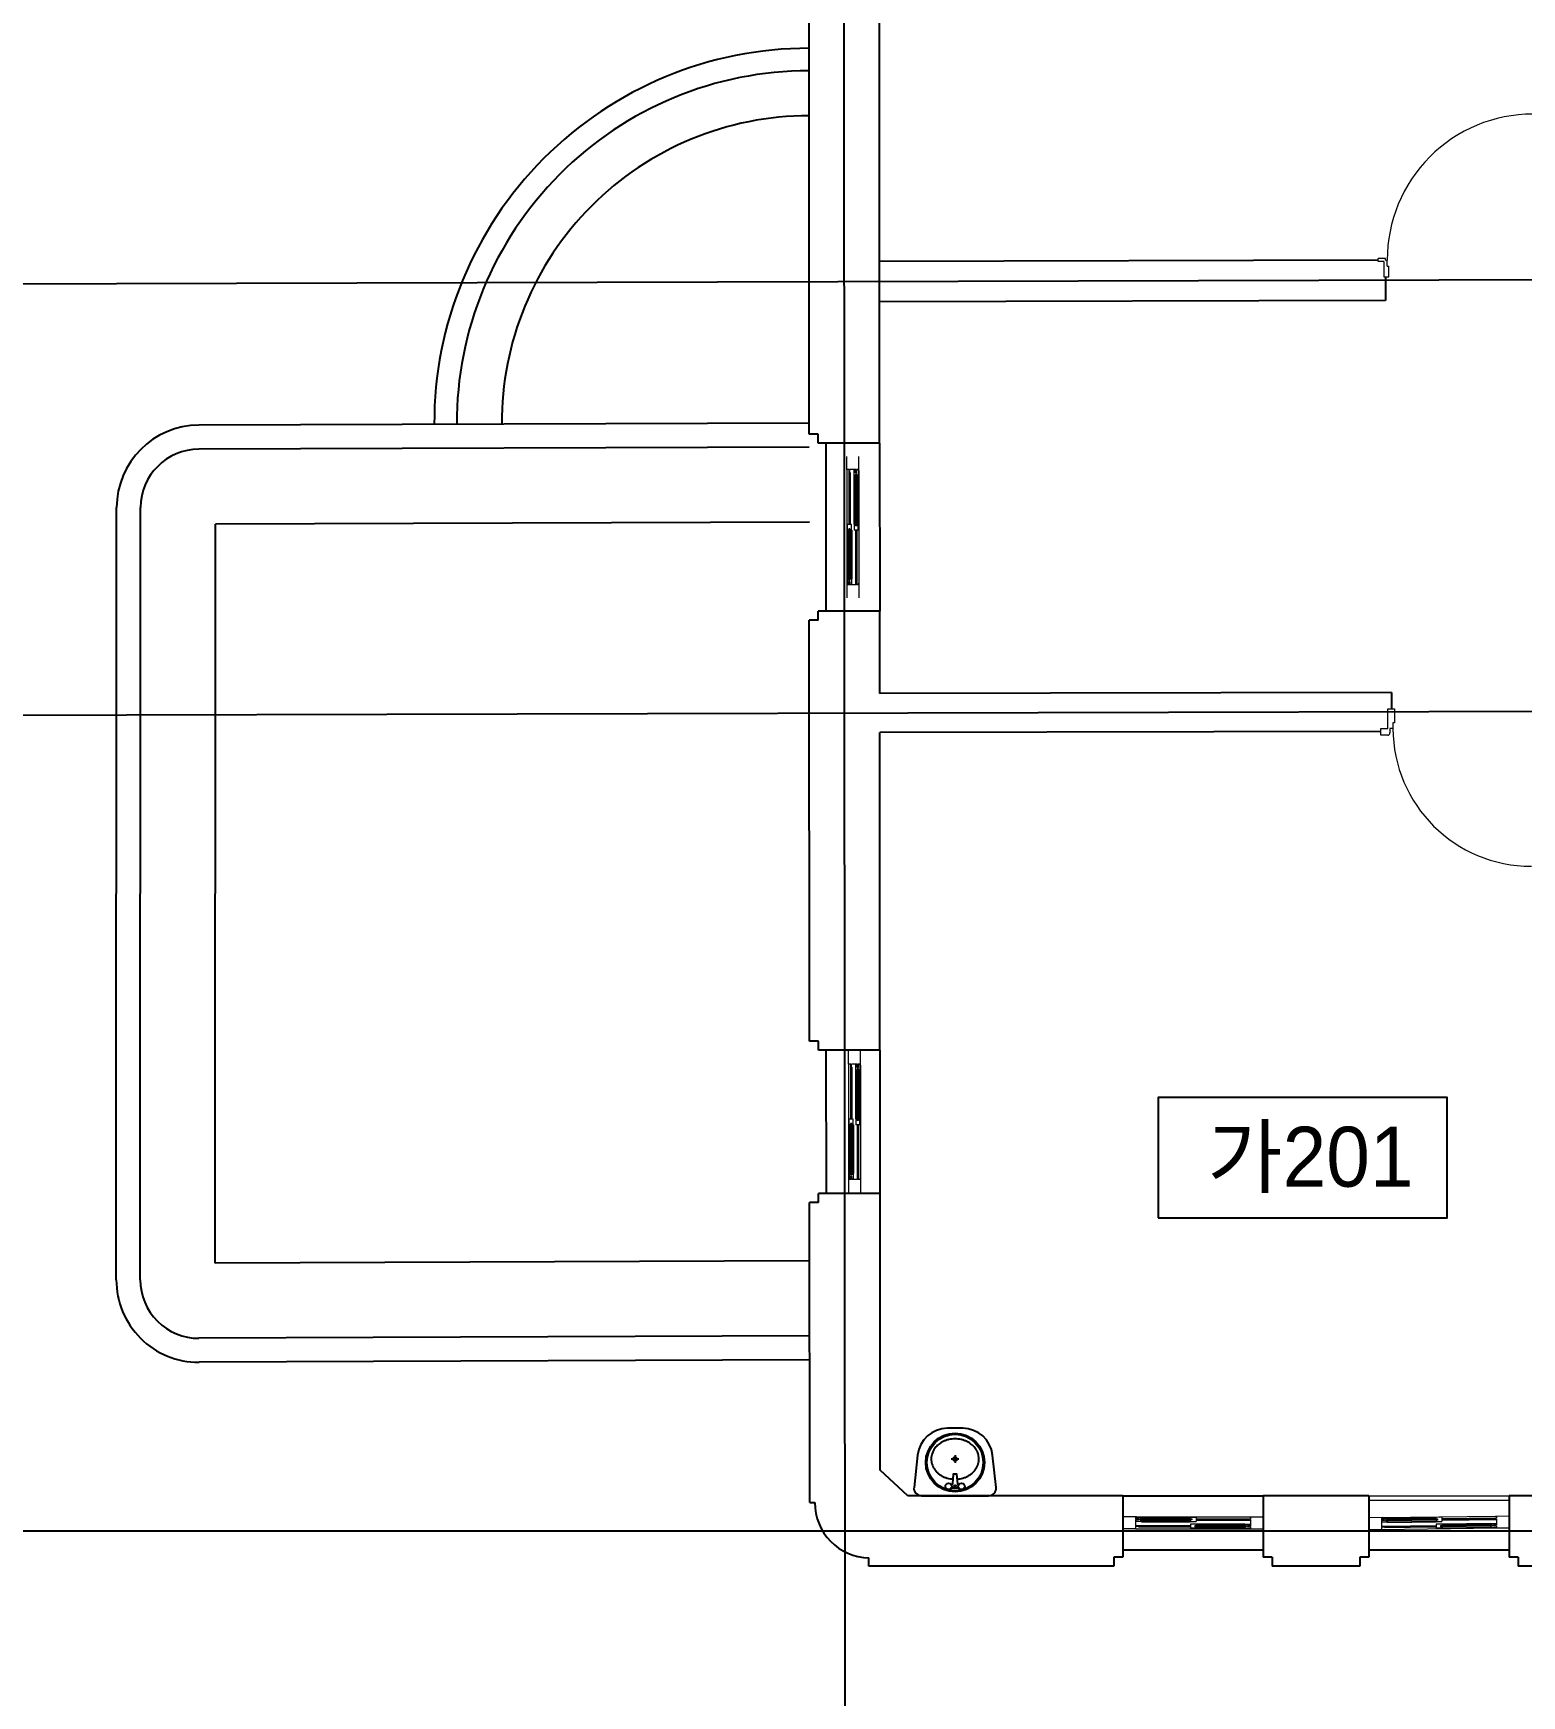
# Model space of a CAD drawing. Header units: millimetres. Extents: x 580267 to 706267, y -57600 to 28800.
# Drawn here: x 601778 to 611712, y -27494 to -16403 of the extents above; entities that cross this region are included whole.
import ezdxf
from ezdxf.enums import TextEntityAlignment as Align

# ---------------------------------------------------------------- set-up
doc = ezdxf.new("R2010")
doc.units = ezdxf.units.MM
doc.header["$LTSCALE"] = 5
doc.layers.add('ELE-1 (벽체 마감)', color=3, linetype='Continuous', lineweight=9)
doc.layers.add('ELE-2 (마감 창호)', color=4, linetype='Continuous', lineweight=9)
for name, color, linetype in [('text', 7, 'Continuous'), ('단면선', 2, 'Continuous'), ('입면', 7, 'Continuous'), ('입면선', 8, 'Continuous'), ('중심선', 1, 'Continuous')]:
    doc.layers.add(name, color=color, linetype=linetype)
doc.styles.get("Standard").update_dxf_attribs({"font": 'Gulim.ttf'})

# ---------------------------------------------------------------- blocks, each defined once
blk = doc.blocks.new('A$C26F80365')
at = {"layer": '입면선'}
for p, q in [((-25, 194), (25, 194)), ((-26, 0), (27, 0)), ((0, -27), (0, 26))]:
    blk.add_line(p, q, dxfattribs=at)
blk.add_lwpolyline([(-51, -205), (51, -205, 0.382162), (250, -27), (274, 189, 0.447008), (224, 245), (-224, 245, 0.447008), (-274, 189), (-250, -27, 0.382162)], format="xyb", close=True, dxfattribs=at)
blk.add_lwpolyline([(-25, 170), (-22, 170, -0.386916), (-18, 166), (-12, 101), (12, 101), (18, 166, -0.386916), (22, 170), (25, 170)], format="xyb", dxfattribs=at)
for centre, radius in [((0, 23), 196), ((0, 23), 188), ((-43, 182), 21.4), ((0, 182), 6.83), ((43, 182), 21.4), ((0, 0), 12.8)]:
    blk.add_circle(centre, radius, dxfattribs=at)
blk.add_rational_spline([(-15, 134), (-270, 114), (-135, -71), (0, -256), (135, -71), (270, 114), (15, 134)], [1, 0.527194519268, 1, 0.527194519268, 1, 0.527194519268, 1], degree=2, knots=[0, 0, 0, 0.333333, 0.333333, 0.666667, 0.666667, 1, 1, 1], dxfattribs=at)

msp = doc.modelspace()

# ---------------------------------------------------------------- linework, layer by layer
at = {"layer": 'ELE-1 (벽체 마감)'}
for p, q in [((610690.4, -26159.7), (611627.1, -26159.7)), ((610690.4, -26159.7), (611627.1, -26159.7)), ((610690.4, -26189.7), (611627.1, -26189.7))]:
    msp.add_line(p, q, dxfattribs=at)
at = {"layer": 'ELE-2 (마감 창호)'}
for p, q in [((610801.4, -17906.2), (610754.4, -17906.3)), ((610754.4, -17926.3), (610754.4, -17906.3)), ((610791.1, -17926.2), (610754.4, -17926.3)), ((610791.1, -17926.2), (610791.4, -18028.2)), ((610801.4, -17916.2), (610801.4, -17906.2)), ((610801.4, -17916.2), (610814.4, -17916.2)), ((610814.4, -17956.2), (610814.4, -17916.2)), ((610814.4, -17956.2), (610824.4, -17956.2)), ((610824.4, -18028.2), (610824.4, -17956.2)), ((610791.4, -18028.2), (610824.4, -18028.2)), ((607207, -19314), (607207, -19227)), ((607287, -19319), (607287, -19227)), ((607207, -19314), (607207, -20081.8)), ((607222, -19314), (607207, -19314)), ((607222, -19334), (607222, -19314)), ((607227, -19334), (607222, -19334)), ((607267, -19314), (607227, -19314)), ((607227, -19334), (607227, -19314)), ((607266, -19315), (607256, -19315)), ((607256, -19354), (607256, -19315)), ((607264.5, -19354), (607256, -19354)), ((607265.5, -19344), (607264.5, -19354)), ((607265, -19356), (607264.5, -19354)), ((607266.5, -19357), (607265, -19356)), ((607273.5, -19344), (607265.5, -19344)), ((607266, -19335), (607266, -19315)), ((607273, -19335), (607266, -19335)), ((607272.5, -19349), (607266.5, -19349)), ((607266.5, -19350), (607266.5, -19683.5)), ((607267, -19334), (607267, -19314)), ((607272, -19334), (607267, -19334)), ((607284, -19314), (607272, -19314)), ((607272, -19334), (607272, -19314)), ((607272.5, -19350), (607272.5, -19683.5)), ((607272.5, -19357), (607274, -19356)), ((607283, -19315), (607273, -19315)), ((607273, -19335), (607273, -19315)), ((607274.5, -19354), (607273.5, -19344)), ((607274, -19356), (607274.5, -19354)), ((607283, -19354), (607274.5, -19354)), ((607283, -19315), (607283, -19354)), ((607284, -19319), (607284, -19314)), ((607287, -19319), (607284, -19319)), ((607287, -19319), (607287, -20076.8)), ((607238, -19679.5), (607211, -19679.5)), ((607211, -19718.5), (607211, -19679.5)), ((607219.5, -19718.5), (607211, -19718.5)), ((607220.5, -19708.5), (607219.5, -19718.5)), ((607220, -19720.5), (607219.5, -19718.5)), ((607221.5, -19721.5), (607220, -19720.5)), ((607228.5, -19708.5), (607220.5, -19708.5)), ((607227.5, -19713.5), (607221.5, -19713.5)), ((607221.5, -19713.5), (607221.5, -20046.8)), ((607227.5, -19713.5), (607227.5, -20046.8)), ((607227.5, -19721.5), (607229, -19720.5)), ((607228.5, -19708.5), (607229.5, -19718.5)), ((607229, -19720.5), (607229.5, -19718.5)), ((607238, -19718.5), (607229.5, -19718.5)), ((607238, -19718.5), (607238, -19679.5)), ((607264.5, -19678.5), (607256, -19678.5)), ((607256, -19678.5), (607256, -19717.5)), ((607256, -19678.5), (607256, -19717.5)), ((607283, -19717.5), (607256, -19717.5)), ((607265, -19676.5), (607264.5, -19678.5)), ((607265.5, -19688.5), (607264.5, -19678.5)), ((607266.5, -19675.5), (607265, -19676.5)), ((607273.5, -19688.5), (607265.5, -19688.5)), ((607272.5, -19683.5), (607266.5, -19683.5)), ((607272.5, -19675.5), (607274, -19676.5)), ((607274.5, -19678.5), (607273.5, -19688.5)), ((607274, -19676.5), (607274.5, -19678.5)), ((607283, -19678.5), (607274.5, -19678.5)), ((607283, -19717.5), (607283, -19678.5)), ((607219.5, -20041.8), (607211, -20041.8)), ((607211, -20041.8), (607211, -20080.8)), ((607220, -20039.8), (607219.5, -20041.8)), ((607220.5, -20051.8), (607219.5, -20041.8)), ((607221.5, -20038.8), (607220, -20039.8)), ((607228.5, -20051.8), (607220.5, -20051.8)), ((607228, -20060.8), (607221, -20060.8)), ((607221, -20060.8), (607221, -20080.8)), ((607227.5, -20046.8), (607221.5, -20046.8)), ((607227, -20061.8), (607222, -20061.8)), ((607222, -20061.8), (607222, -20081.8)), ((607227, -20061.8), (607227, -20081.8)), ((607227.5, -20038.8), (607229, -20039.8)), ((607228, -20060.8), (607228, -20080.8)), ((607229.5, -20041.8), (607228.5, -20051.8)), ((607229, -20039.8), (607229.5, -20041.8)), ((607238, -20041.8), (607229.5, -20041.8)), ((607238, -20041.8), (607238, -20080.8)), ((607272, -20061.8), (607267, -20061.8)), ((607267, -20061.8), (607267, -20081.8)), ((607272, -20061.8), (607272, -20081.8)), ((607222, -20081.8), (607207, -20081.8)), ((607207, -20081.8), (607207, -20168.8)), ((607221, -20080.8), (607211, -20080.8)), ((607267, -20081.8), (607227, -20081.8)), ((607238, -20080.8), (607228, -20080.8)), ((607284, -20081.8), (607272, -20081.8)), ((607287, -20076.8), (607284, -20076.8)), ((607284, -20076.8), (607284, -20081.8)), ((607287, -20076.8), (607287, -20168.8)), ((610817.2, -21041), (610817.2, -20911)), ((610817.2, -20911), (610862.2, -20911)), ((610862.2, -20911), (610862.2, -21004)), ((610772.2, -21086), (610772.2, -21041)), ((610772.2, -21041), (610817.2, -21041)), ((610852.2, -21041), (610832.2, -21041)), ((610832.2, -21041), (610832.2, -21071)), ((610862.2, -21004), (610852.2, -21004)), ((610852.2, -21004), (610852.2, -21041)), ((610817.2, -21086), (610772.2, -21086)), ((607218.4, -23281.1), (607218.4, -23194.1)), ((607218.4, -23281.1), (607218.4, -24048.9)), ((607233.4, -23281.1), (607218.4, -23281.1)), ((607233.4, -23301.1), (607233.4, -23281.1)), ((607278.4, -23281.1), (607238.4, -23281.1)), ((607238.4, -23301.1), (607238.4, -23281.1)), ((607277.4, -23282.1), (607267.4, -23282.1)), ((607267.4, -23321.1), (607267.4, -23282.1)), ((607277.4, -23302.1), (607277.4, -23282.1)), ((607278.4, -23301.1), (607278.4, -23281.1)), ((607295.4, -23281.1), (607283.4, -23281.1)), ((607283.4, -23301.1), (607283.4, -23281.1)), ((607294.4, -23282.1), (607284.4, -23282.1)), ((607284.4, -23302.1), (607284.4, -23282.1)), ((607294.4, -23282.1), (607294.4, -23321.1)), ((607295.4, -23286.1), (607295.4, -23281.1)), ((607298.4, -23286.1), (607295.4, -23286.1)), ((607298.4, -23286.1), (607298.4, -23194.1)), ((607298.4, -23286.1), (607298.4, -24043.9)), ((607238.4, -23301.1), (607233.4, -23301.1)), ((607275.9, -23321.1), (607267.4, -23321.1)), ((607276.9, -23311.1), (607275.9, -23321.1)), ((607276.4, -23323.1), (607275.9, -23321.1)), ((607277.9, -23324.1), (607276.4, -23323.1)), ((607284.9, -23311.1), (607276.9, -23311.1)), ((607284.4, -23302.1), (607277.4, -23302.1)), ((607283.9, -23316.1), (607277.9, -23316.1)), ((607277.9, -23317.1), (607277.9, -23650.6)), ((607283.4, -23301.1), (607278.4, -23301.1)), ((607283.9, -23317.1), (607283.9, -23650.6)), ((607283.9, -23324.1), (607285.4, -23323.1)), ((607285.9, -23321.1), (607284.9, -23311.1)), ((607285.4, -23323.1), (607285.9, -23321.1)), ((607294.4, -23321.1), (607285.9, -23321.1)), ((607249.4, -23646.6), (607222.4, -23646.6)), ((607222.4, -23685.6), (607222.4, -23646.6)), ((607230.9, -23685.6), (607222.4, -23685.6)), ((607231.9, -23675.6), (607230.9, -23685.6)), ((607231.4, -23687.6), (607230.9, -23685.6)), ((607232.9, -23688.6), (607231.4, -23687.6)), ((607239.9, -23675.6), (607231.9, -23675.6)), ((607238.9, -23680.6), (607232.9, -23680.6)), ((607232.9, -23680.6), (607232.9, -24013.9)), ((607238.9, -23680.6), (607238.9, -24013.9)), ((607238.9, -23688.6), (607240.4, -23687.6)), ((607239.9, -23675.6), (607240.9, -23685.6)), ((607240.4, -23687.6), (607240.9, -23685.6)), ((607249.4, -23685.6), (607240.9, -23685.6)), ((607249.4, -23685.6), (607249.4, -23646.6)), ((607275.9, -23645.6), (607267.4, -23645.6)), ((607267.4, -23645.6), (607267.4, -23684.6)), ((607267.4, -23645.6), (607267.4, -23684.6)), ((607294.4, -23684.6), (607267.4, -23684.6)), ((607276.4, -23643.6), (607275.9, -23645.6)), ((607276.9, -23655.6), (607275.9, -23645.6)), ((607277.9, -23642.6), (607276.4, -23643.6)), ((607284.9, -23655.6), (607276.9, -23655.6)), ((607283.9, -23650.6), (607277.9, -23650.6)), ((607283.9, -23642.6), (607285.4, -23643.6)), ((607285.9, -23645.6), (607284.9, -23655.6)), ((607285.4, -23643.6), (607285.9, -23645.6)), ((607294.4, -23645.6), (607285.9, -23645.6)), ((607294.4, -23684.6), (607294.4, -23645.6)), ((607233.4, -24048.9), (607218.4, -24048.9)), ((607218.4, -24048.9), (607218.4, -24135.9)), ((607230.9, -24008.9), (607222.4, -24008.9)), ((607222.4, -24008.9), (607222.4, -24047.9)), ((607232.4, -24047.9), (607222.4, -24047.9)), ((607231.4, -24006.9), (607230.9, -24008.9)), ((607231.9, -24018.9), (607230.9, -24008.9)), ((607232.9, -24005.9), (607231.4, -24006.9)), ((607239.9, -24018.9), (607231.9, -24018.9)), ((607239.4, -24027.9), (607232.4, -24027.9)), ((607232.4, -24027.9), (607232.4, -24047.9)), ((607238.9, -24013.9), (607232.9, -24013.9)), ((607238.4, -24028.9), (607233.4, -24028.9)), ((607233.4, -24028.9), (607233.4, -24048.9)), ((607238.4, -24028.9), (607238.4, -24048.9)), ((607278.4, -24048.9), (607238.4, -24048.9)), ((607238.9, -24005.9), (607240.4, -24006.9)), ((607239.4, -24027.9), (607239.4, -24047.9)), ((607249.4, -24047.9), (607239.4, -24047.9)), ((607240.9, -24008.9), (607239.9, -24018.9)), ((607240.4, -24006.9), (607240.9, -24008.9)), ((607249.4, -24008.9), (607240.9, -24008.9)), ((607249.4, -24008.9), (607249.4, -24047.9)), ((607283.4, -24028.9), (607278.4, -24028.9)), ((607278.4, -24028.9), (607278.4, -24048.9)), ((607283.4, -24028.9), (607283.4, -24048.9)), ((607295.4, -24048.9), (607283.4, -24048.9)), ((607298.4, -24043.9), (607295.4, -24043.9)), ((607295.4, -24043.9), (607295.4, -24048.9)), ((607298.4, -24043.9), (607298.4, -24135.9)), ((609139.8, -26299.7), (609047.8, -26299.7)), ((609134.8, -26379.7), (609047.8, -26379.7)), ((609134.8, -26302.7), (609134.8, -26314.7)), ((609139.8, -26302.7), (609134.8, -26302.7)), ((609154.8, -26314.7), (609134.8, -26314.7)), ((609134.8, -26319.7), (609134.8, -26359.7)), ((609154.8, -26319.7), (609134.8, -26319.7)), ((609154.8, -26359.7), (609134.8, -26359.7)), ((609134.8, -26364.7), (609134.8, -26379.7)), ((609154.8, -26364.7), (609134.8, -26364.7)), ((609134.8, -26379.7), (609902.6, -26379.7)), ((609135.8, -26303.7), (609135.8, -26313.7)), ((609135.8, -26303.7), (609174.8, -26303.7)), ((609155.8, -26313.7), (609135.8, -26313.7)), ((609135.8, -26320.7), (609135.8, -26330.7)), ((609155.8, -26320.7), (609135.8, -26320.7)), ((609174.8, -26330.7), (609135.8, -26330.7)), ((609139.8, -26299.7), (609897.6, -26299.7)), ((609139.8, -26299.7), (609139.8, -26302.7)), ((609154.8, -26314.7), (609154.8, -26319.7)), ((609154.8, -26359.7), (609154.8, -26364.7)), ((609155.8, -26313.7), (609155.8, -26320.7)), ((609174.8, -26312.2), (609164.8, -26313.2)), ((609164.8, -26313.2), (609164.8, -26321.2)), ((609164.8, -26321.2), (609174.8, -26322.2)), ((609169.8, -26314.2), (609169.8, -26320.2)), ((609170.8, -26314.2), (609504.2, -26314.2)), ((609170.8, -26320.2), (609504.2, -26320.2)), ((609174.8, -26303.7), (609174.8, -26312.2)), ((609176.8, -26312.7), (609174.8, -26312.2)), ((609176.8, -26321.7), (609174.8, -26322.2)), ((609174.8, -26322.2), (609174.8, -26330.7)), ((609177.8, -26314.2), (609176.8, -26312.7)), ((609177.8, -26320.2), (609176.8, -26321.7)), ((609496.2, -26314.2), (609497.2, -26312.7)), ((609496.2, -26320.2), (609497.2, -26321.7)), ((609497.2, -26312.7), (609499.2, -26312.2)), ((609497.2, -26321.7), (609499.2, -26322.2)), ((609499.2, -26303.7), (609499.2, -26312.2)), ((609538.2, -26303.7), (609499.2, -26303.7)), ((609499.2, -26312.2), (609509.2, -26313.2)), ((609509.2, -26321.2), (609499.2, -26322.2)), ((609499.2, -26322.2), (609499.2, -26330.7)), ((609499.2, -26330.7), (609538.2, -26330.7)), ((609499.2, -26330.7), (609538.2, -26330.7)), ((609500.2, -26348.7), (609500.2, -26375.7)), ((609539.2, -26348.7), (609500.2, -26348.7)), ((609539.2, -26375.7), (609500.2, -26375.7)), ((609504.2, -26314.2), (609504.2, -26320.2)), ((609509.2, -26313.2), (609509.2, -26321.2)), ((609529.2, -26358.2), (609539.2, -26357.2)), ((609529.2, -26358.2), (609529.2, -26366.2)), ((609529.2, -26366.2), (609539.2, -26367.2)), ((609534.2, -26359.2), (609534.2, -26365.2)), ((609534.2, -26359.2), (609867.6, -26359.2)), ((609534.2, -26365.2), (609867.6, -26365.2)), ((609538.2, -26303.7), (609538.2, -26330.7)), ((609539.2, -26348.7), (609539.2, -26357.2)), ((609541.2, -26357.7), (609539.2, -26357.2)), ((609541.2, -26366.7), (609539.2, -26367.2)), ((609539.2, -26367.2), (609539.2, -26375.7)), ((609542.2, -26359.2), (609541.2, -26357.7)), ((609542.2, -26365.2), (609541.2, -26366.7)), ((609859.6, -26359.2), (609860.6, -26357.7)), ((609859.6, -26365.2), (609860.6, -26366.7)), ((609860.6, -26357.7), (609862.6, -26357.2)), ((609860.6, -26366.7), (609862.6, -26367.2)), ((609862.6, -26348.7), (609862.6, -26357.2)), ((609862.6, -26348.7), (609901.6, -26348.7)), ((609862.6, -26357.2), (609872.6, -26358.2)), ((609872.6, -26366.2), (609862.6, -26367.2)), ((609862.6, -26367.2), (609862.6, -26375.7)), ((609862.6, -26375.7), (609901.6, -26375.7)), ((609867.6, -26359.2), (609867.6, -26365.2)), ((609872.6, -26358.2), (609872.6, -26366.2)), ((609881.6, -26358.7), (609881.6, -26365.7)), ((609881.6, -26358.7), (609901.6, -26358.7)), ((609881.6, -26365.7), (609901.6, -26365.7)), ((609882.6, -26314.7), (609882.6, -26319.7)), ((609882.6, -26314.7), (609902.6, -26314.7)), ((609882.6, -26319.7), (609902.6, -26319.7)), ((609882.6, -26359.7), (609882.6, -26364.7)), ((609882.6, -26359.7), (609902.6, -26359.7)), ((609882.6, -26364.7), (609902.6, -26364.7)), ((609897.6, -26299.7), (609897.6, -26302.7)), ((609897.6, -26299.7), (609989.6, -26299.7)), ((609897.6, -26302.7), (609902.6, -26302.7)), ((609901.6, -26348.7), (609901.6, -26358.7)), ((609901.6, -26365.7), (609901.6, -26375.7)), ((609902.6, -26302.7), (609902.6, -26314.7)), ((609902.6, -26319.7), (609902.6, -26359.7)), ((609902.6, -26364.7), (609902.6, -26379.7)), ((609902.6, -26379.7), (609989.6, -26379.7)), ((610779.9, -26304.7), (610687.9, -26305.9)), ((610775.9, -26384.7), (610688.9, -26385.9)), ((610774.9, -26307.7), (610775.1, -26319.7)), ((610779.9, -26307.7), (610774.9, -26307.7)), ((610795.1, -26319.5), (610775.1, -26319.7)), ((610795.1, -26324.5), (610775.1, -26324.7)), ((610775.1, -26324.7), (610775.7, -26364.7)), ((610795.7, -26364.5), (610775.7, -26364.7)), ((610795.7, -26369.5), (610775.7, -26369.7)), ((610775.7, -26369.7), (610775.9, -26384.7)), ((610775.9, -26308.7), (610814.9, -26308.2)), ((610775.9, -26308.7), (610776, -26318.7)), ((610775.9, -26384.7), (611543.7, -26374.6)), ((610796, -26318.5), (610776, -26318.7)), ((610796.1, -26325.5), (610776.1, -26325.7)), ((610776.1, -26325.7), (610776.3, -26335.7)), ((610815.3, -26335.2), (610776.3, -26335.7)), ((610779.9, -26304.7), (611537.6, -26294.7)), ((610779.9, -26304.7), (610779.9, -26307.7)), ((610795.1, -26319.5), (610795.1, -26324.5)), ((610795.7, -26364.5), (610795.7, -26369.5)), ((610796, -26318.5), (610796.1, -26325.5)), ((610815, -26316.7), (610805, -26317.8)), ((610805, -26317.8), (610805.1, -26325.8)), ((610805.1, -26325.8), (610815.2, -26326.7)), ((610810.1, -26318.8), (610810.1, -26324.8)), ((610811.1, -26318.8), (611144.5, -26314.4)), ((610811.1, -26324.8), (611144.6, -26320.4)), ((610814.9, -26308.2), (610815, -26316.7)), ((610817, -26317.2), (610815, -26316.7)), ((610817.2, -26326.2), (610815.2, -26326.7)), ((610815.2, -26326.7), (610815.3, -26335.2)), ((610818.1, -26318.7), (610817, -26317.2)), ((610818.1, -26324.7), (610817.2, -26326.2)), ((611136.5, -26314.5), (611137.5, -26313)), ((611136.6, -26320.5), (611137.6, -26322)), ((611137.5, -26313), (611139.5, -26312.4)), ((611137.6, -26322), (611139.6, -26322.4)), ((611178.4, -26303.4), (611139.4, -26303.9)), ((611139.4, -26303.9), (611139.5, -26312.4)), ((611139.5, -26312.4), (611149.5, -26313.3)), ((611149.6, -26321.3), (611139.6, -26322.4)), ((611139.6, -26322.4), (611139.7, -26330.9)), ((611139.7, -26330.9), (611178.7, -26330.4)), ((611139.7, -26330.9), (611178.7, -26330.4)), ((611180, -26348.4), (611141, -26348.9)), ((611141, -26348.9), (611141.3, -26375.9)), ((611180.3, -26375.4), (611141.3, -26375.9)), ((611144.5, -26314.4), (611144.6, -26320.4)), ((611149.5, -26313.3), (611149.6, -26321.3)), ((611170.1, -26358), (611180.1, -26356.9)), ((611170.1, -26358), (611170.2, -26366)), ((611170.2, -26366), (611180.2, -26366.9)), ((611175.1, -26359), (611508.4, -26354.6)), ((611175.1, -26359), (611175.2, -26365)), ((611175.2, -26365), (611508.5, -26360.6)), ((611178.4, -26303.4), (611178.7, -26330.4)), ((611180, -26348.4), (611180.1, -26356.9)), ((611182.1, -26357.4), (611180.1, -26356.9)), ((611182.2, -26366.4), (611180.2, -26366.9)), ((611180.2, -26366.9), (611180.3, -26375.4)), ((611183.1, -26358.9), (611182.1, -26357.4)), ((611183.2, -26364.9), (611182.2, -26366.4)), ((611500.4, -26354.7), (611501.4, -26353.2)), ((611500.5, -26360.7), (611501.5, -26362.2)), ((611501.4, -26353.2), (611503.4, -26352.7)), ((611501.5, -26362.2), (611503.5, -26362.7)), ((611503.3, -26344.2), (611542.3, -26343.7)), ((611503.3, -26344.2), (611503.4, -26352.7)), ((611503.4, -26352.7), (611513.4, -26353.5)), ((611513.5, -26361.5), (611503.5, -26362.7)), ((611503.5, -26362.7), (611503.7, -26371.2)), ((611503.7, -26371.2), (611542.6, -26370.6)), ((611508.4, -26354.6), (611508.5, -26360.6)), ((611513.4, -26353.5), (611513.5, -26361.5)), ((611522.4, -26353.9), (611542.4, -26353.7)), ((611522.4, -26353.9), (611522.5, -26360.9)), ((611522.5, -26360.9), (611542.5, -26360.6)), ((611522.8, -26309.9), (611542.8, -26309.6)), ((611522.8, -26309.9), (611522.9, -26314.9)), ((611522.9, -26314.9), (611542.9, -26314.6)), ((611523.4, -26354.9), (611543.4, -26354.6)), ((611523.4, -26354.9), (611523.5, -26359.9)), ((611523.5, -26359.9), (611543.5, -26359.6)), ((611537.6, -26294.7), (611629.6, -26293.5)), ((611537.6, -26294.7), (611537.7, -26297.7)), ((611537.7, -26297.7), (611542.7, -26297.6)), ((611542.3, -26343.7), (611542.4, -26353.7)), ((611542.5, -26360.6), (611542.6, -26370.6)), ((611542.7, -26297.6), (611542.8, -26309.6)), ((611542.9, -26314.6), (611543.4, -26354.6)), ((611543.5, -26359.6), (611543.7, -26374.6)), ((611543.7, -26374.6), (611630.7, -26373.5))]:
    msp.add_line(p, q, dxfattribs=at)
for centre, radius, start, end in [((611785.4, -17913.5), 971, 90, 180.16155), ((610817.2, -21071), 15, 270, 0), ((611773.7, -21038.6), 921.5, 180.14619, 270.14619)]:
    msp.add_arc(centre, radius, start, end, dxfattribs=at)
at = {"layer": 'text'}
msp.add_lwpolyline([(609286.2, -24305.6), (611214.8, -24305.6), (611214.8, -23503.7), (609286.2, -23503.7)], close=True, dxfattribs=at)
at = {"layer": '단면선'}
for p, q in [((606956.4, -19077), (606955.1, -16303.1)), ((607426.5, -19136.8), (607425.1, -16242.8)), ((610754.4, -17916.3), (607423.8, -17925.5)), ((610801.4, -18028.2), (610801.8, -18186.2)), ((610801.8, -18186.2), (607423.8, -18195.5)), ((607016.4, -19077), (606956.4, -19077)), ((607016.5, -19137), (607016.4, -19077)), ((607426.5, -19136.8), (607016.5, -19137)), ((607427, -20258.9), (607017, -20259.1)), ((607017, -20319.1), (607017, -20259.1)), ((607427.3, -20808.7), (607427, -20258.9)), ((606958.4, -23126.6), (606957, -20319.1)), ((607017, -20319.1), (606957, -20319.1)), ((610841.8, -20800.2), (607427.3, -20808.7)), ((610841.8, -20800.2), (610842.1, -20911)), ((610772.2, -21060.4), (607427.4, -21068.7)), ((607428.4, -23186.3), (607427.4, -21068.7)), ((607018.4, -23126.5), (606958.4, -23126.6)), ((607018.4, -23186.5), (607018.4, -23126.5)), ((607428.4, -23186.3), (607018.4, -23186.5)), ((607428.9, -24143.6), (607018.9, -24143.8)), ((607018.9, -24203.8), (607018.9, -24143.8)), ((607429.8, -25989.2), (607428.9, -24143.6)), ((606959.9, -26204.7), (606958.9, -24203.8)), ((607018.9, -24203.8), (606958.9, -24203.8)), ((607615.2, -26159.7), (607429.8, -25989.2)), ((609050.4, -26159.7), (607615.2, -26159.7)), ((609050.4, -26159.7), (609050.4, -26569.7)), ((610690.4, -26159.7), (609987, -26159.7)), ((609987, -26159.7), (609987, -26569.7)), ((610690.4, -26159.7), (610690.4, -26569.7)), ((612326.2, -26159.7), (611627.1, -26159.7)), ((611627.1, -26159.7), (611627.1, -26569.7)), ((606959.9, -26204.7), (606994.4, -26204.7)), ((607355.3, -26629.7), (607355.3, -26573.2)), ((609050.4, -26569.7), (608990.4, -26569.7)), ((608990.4, -26569.7), (608990.4, -26629.7)), ((610047, -26569.7), (609987, -26569.7)), ((610047, -26569.7), (610047, -26629.7)), ((610690.4, -26569.7), (610630.4, -26569.7)), ((610630.4, -26569.7), (610630.4, -26629.7)), ((611687.1, -26569.7), (611627.1, -26569.7)), ((611687.1, -26569.7), (611687.1, -26629.7)), ((608990.4, -26629.7), (607355.3, -26629.7)), ((610630.4, -26629.7), (610047, -26629.7)), ((612266.2, -26629.7), (611687.1, -26629.7))]:
    msp.add_line(p, q, dxfattribs=at)
msp.add_arc((607360.4, -26207.3), 366, 179.59558, 269.19915, dxfattribs=at)
at = {"layer": '입면'}
for p, q in [((606956.1, -19005.2), (602882.6, -19017.6)), ((606956.6, -19165.2), (602883.1, -19177.6)), ((607066.5, -19137), (607067, -20259.1)), ((607426.5, -19136.8), (607427, -20258.9)), ((607222, -19334), (607222, -19679.5)), ((607227, -19334), (607227, -19679.5)), ((607256, -19354), (607256, -19678.5)), ((607283, -19354), (607283, -19678.5)), ((602331.9, -24719), (602334.3, -19567.4)), ((602491.9, -24719), (602494.3, -19567.4)), ((602992, -24608.7), (602994.2, -19677.3)), ((606958.1, -19665.2), (602994.2, -19677.3)), ((607211, -19718.5), (607211, -20041.8)), ((607238, -19718.5), (607238, -20041.8)), ((607267, -19717.5), (607267, -20081.8)), ((607272, -19717.5), (607272, -20081.8)), ((607068.4, -23186.5), (607068.9, -24143.8)), ((607428.4, -23186.3), (607428.4, -24143.5)), ((607233.4, -23301.1), (607233.4, -23646.6)), ((607238.4, -23301.1), (607238.4, -23646.6)), ((607267.4, -23321.1), (607267.4, -23645.6)), ((607294.4, -23321.1), (607294.4, -23645.6)), ((607222.4, -23685.6), (607222.4, -24008.9)), ((607249.4, -23685.6), (607249.4, -24008.9)), ((607278.4, -23684.6), (607278.4, -24048.9)), ((607283.4, -23684.6), (607283.4, -24048.9)), ((606957.1, -24592), (602992, -24608.7)), ((606959.2, -25092), (602883.6, -25109.2)), ((606959.9, -25252), (602884.3, -25269.2)), ((609050.4, -26159.7), (609987, -26159.7)), ((609154.8, -26359.7), (609500.2, -26359.7)), ((609154.8, -26364.7), (609500.2, -26364.7)), ((609174.8, -26303.7), (609499.2, -26303.7)), ((609174.8, -26330.7), (609499.2, -26330.7)), ((609538.2, -26314.7), (609902.6, -26314.7)), ((609538.2, -26319.7), (609902.6, -26319.7)), ((609539.2, -26348.7), (609862.6, -26348.7)), ((609539.2, -26375.7), (609862.6, -26375.7)), ((610795.7, -26364.5), (611141.1, -26359.9)), ((610795.7, -26369.5), (611141.2, -26364.9)), ((610814.9, -26308.2), (611139.4, -26303.9)), ((610815.3, -26335.2), (611139.7, -26330.9)), ((611178.5, -26314.4), (611542.8, -26309.6)), ((611178.6, -26319.4), (611542.9, -26314.6)), ((611180, -26348.4), (611503.3, -26344.2)), ((611180.3, -26375.4), (611503.7, -26371.2)), ((609050.4, -26519.7), (609987, -26519.7)), ((610690.4, -26519.7), (611627.1, -26519.7))]:
    msp.add_line(p, q, dxfattribs=at)
at = {"layer": '입면', "ltscale": 5}
for radius in [2502.2, 2352.2, 2052.2]:
    msp.add_arc((606956.1, -19005.2), radius, 90.02043, 180.17418, dxfattribs=at)
at = {"layer": '입면'}
for centre, radius, start, end in [((602884.3, -19567.6), 550, 90.17418, 179.97401), ((602884.3, -19567.6), 390, 90.17418, 179.97401), ((602881.9, -24719.2), 550, 179.97401, 270.24231), ((602881.9, -24719.2), 390, 179.97401, 270.24231)]:
    msp.add_arc(centre, radius, start, end, dxfattribs=at)
at = {"layer": '중심선'}
for p, q in [((607197.3, -31384.5), (607180.4, 3983)), ((675522.1, -17873.5), (597674.8, -18087.2)), ((621419.6, -20903.7), (597674.8, -20963.1)), ((621409.2, -26394.7), (597674.8, -26394.7))]:
    msp.add_line(p, q, dxfattribs=at)

# ---------------------------------------------------------------- block references
at = {"layer": '입면선', "rotation": 180}
msp.add_blockref('A$C26F80365', (607929.8, -25914.7), dxfattribs=at)

# ---------------------------------------------------------------- texts
at = {"layer": 'text'}
msp.add_text('가201', height=400, dxfattribs=at).set_placement((610301.7, -23897.8), align=Align.MIDDLE_CENTER)

doc.saveas('drawing.dxf')
